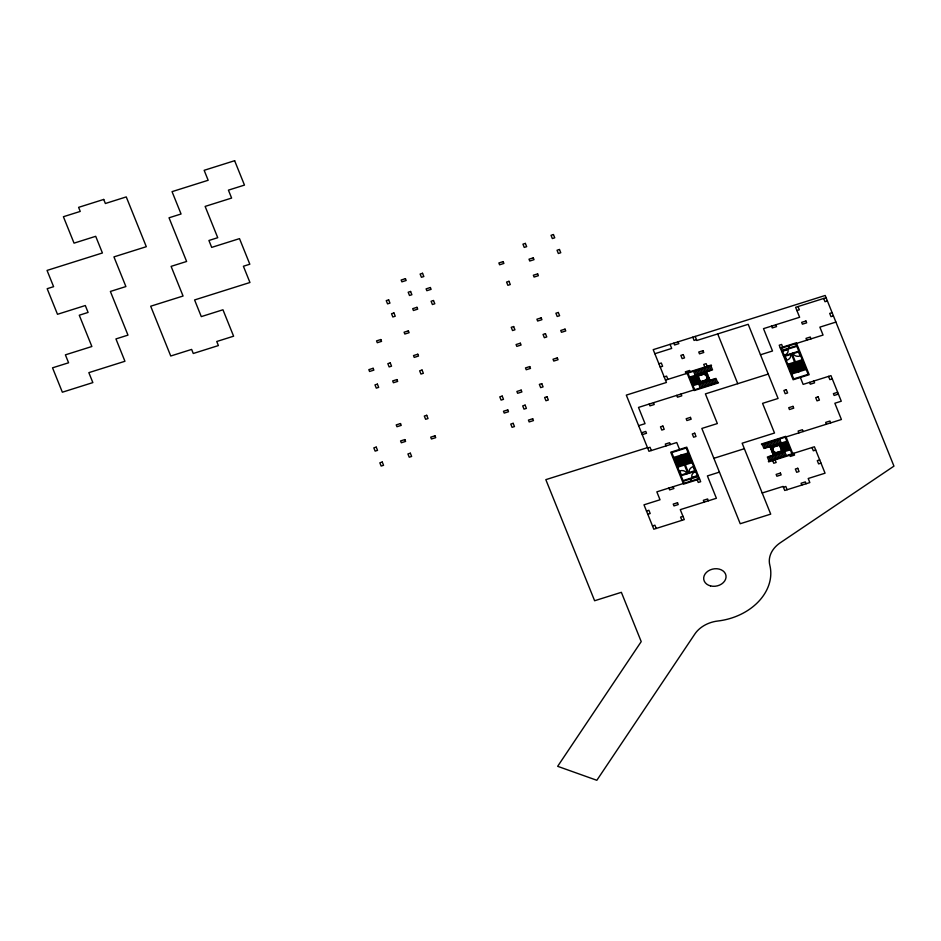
<?xml version="1.0" encoding="UTF-8"?>
<svg xmlns="http://www.w3.org/2000/svg" width="941" height="941" viewBox="0 0 941 941"><rect width="100%" height="100%" fill="white"/><g stroke="black" fill="none" stroke-linecap="round" stroke-linejoin="round"><path stroke-width="1.41" d="M826.092 297.709L795.604 307.307L799.615 317.27L763.504 328.644L772.514 350.993L760.469 354.781M696.493 339.689L694.082 340.442L692.776 337.196M654.854 353.722L671.698 348.417L670.063 344.347M796.909 310.565L799.321 309.801L798.015 306.554M827.41 300.955L824.998 301.708L823.693 298.462M658.9 363.779L661.311 363.014L662.617 366.272L660.206 367.025M832.115 312.635L829.703 313.4L831.009 316.647L833.42 315.894M835.914 322.081L819.87 327.139L823.057 335.067L796.58 343.406M664.181 376.882L666.593 376.129L667.898 379.376M665.487 380.129L711.49 365.637L711.255 365.026L686.906 372.695L694.117 390.574L718.453 382.905L718.206 382.305L694.67 389.715L687.953 373.059M780.289 347.852L796.333 342.795L809.189 374.694L793.134 379.752L779.219 345.218L781.63 344.453L782.936 347.711M689.6 377.118L712.549 369.884L710.902 365.826M780.536 348.464L788.158 346.065L788.97 348.099L782.159 350.24L781.336 348.217M690.082 378.341L695.705 376.565M705.127 373.612L697.834 375.918L700.28 381.975L707.573 379.682M705.338 373.553L707.785 379.611M690.576 379.552L696.199 377.788M706.926 374.636L707.62 374.412M781.759 351.511L787.911 349.57A5.634 4.352 -10.8 0 1 784.206 355.322L783.394 355.58M691.07 380.776L696.681 379.011M691.564 381.999L697.175 380.223M708.232 377.882L708.926 377.67M692.047 383.21L697.669 381.446M692.541 384.434L698.163 382.658M693.035 385.657L715.983 378.423L717.618 382.481M693.87 389.974L638.504 407.418L645.044 423.662L638.633 425.685M787.805 364.261L794.627 362.109M795.427 361.862L802.25 359.709M788.299 365.484L795.11 363.332M795.921 363.085L802.732 360.932M788.781 366.696L795.604 364.555M796.404 364.296L803.226 362.156M768.244 374.083L705.397 393.891L717.348 423.556L701.833 428.449L740.226 523.737L770.714 514.127L742.143 443.223L774.514 433.025L762.563 403.36L778.078 398.466L748.201 324.304L696.822 340.501L695.187 336.431M789.276 367.919L796.098 365.767M796.898 365.52L803.72 363.367M789.77 369.143L796.592 366.99M797.392 366.743L804.214 364.59M790.264 370.354L797.074 368.213M797.886 367.955L804.696 365.802M790.746 371.577L797.568 369.425M798.368 369.178L805.19 367.025M791.24 372.801L798.062 370.648M798.862 370.389L805.684 368.249M791.734 374.012L806.178 369.46M641.491 432.801L645.773 431.449L646.514 433.283L642.232 434.624M832.267 378.87L829.868 379.635L828.55 376.376M647.467 447.634L545.827 479.651L594.618 600.746L621.366 592.324L641.221 641.609L557.66 766.315L596.841 780.289L694.834 634.034A28.171 21.737 -10.8 0 1 717.842 621.013A56.342 43.474 -10.8 0 0 769.797 565.094A28.171 21.737 -10.8 0 1 780.277 542.769L893.95 466.136L825.198 295.474L653.207 349.652L666.428 382.469L626.306 395.114L648.949 451.292L676.755 442.529L679.543 449.433M647.631 448.034L650.043 447.281L651.348 450.527M837.666 392.279L833.397 393.632L834.126 395.455L838.407 394.114M673.732 457.444L688.177 452.892M674.215 458.667L681.037 456.514M681.849 456.267L688.659 454.115M674.709 459.89L681.531 457.738M682.331 457.479L689.153 455.338M675.203 461.102L682.025 458.961M682.825 458.702L689.647 456.55M675.697 462.325L682.519 460.173M683.319 459.926L690.141 457.773M676.179 463.537L683.001 461.396M683.813 461.137L690.623 458.996M676.673 464.76L683.495 462.607M684.295 462.36L691.117 460.208M677.167 465.983L683.989 463.831M684.789 463.584L691.611 461.431M677.661 467.195L684.483 465.054M685.283 464.795L692.106 462.654M713.866 458.314L744.355 448.704M786.041 436.942L841.407 419.498L834.855 403.242L841.278 401.219L830.962 375.624L803.143 384.387L800.356 377.482M786.876 441.258L763.927 448.492L762.281 444.423M772.114 447.304L774.561 453.362M772.338 447.234L779.63 444.94L782.065 450.998L774.772 453.291M781.748 444.246L787.358 442.482M696.505 471.335L695.705 471.594A5.634 4.352 -10.8 0 0 691.988 477.334L698.14 475.405M782.242 445.469L787.852 443.693M770.973 449.245L771.679 449.022M782.724 446.693L788.346 444.917M783.218 447.904L788.84 446.14M772.29 452.492L772.984 452.28M783.712 449.128L789.323 447.351M784.206 450.339L789.817 448.575M683.319 483.498L656.842 491.849L660.029 499.765L643.985 504.823L653.807 529.207L684.295 519.597L680.284 509.646L716.395 498.271L707.397 475.923L719.43 472.123M699.375 478.451L691.753 480.851L690.929 478.816L697.752 476.664L698.563 478.698M790.311 449.798L767.362 457.02L768.997 461.09M699.61 479.051L683.566 484.109L670.721 452.209L686.765 447.163L700.68 481.698L698.269 482.451L696.963 479.204M815.718 450.033L813.318 450.786L812.001 447.54M646.479 511.022L648.89 510.269L650.196 513.515L647.796 514.28M819.693 459.878L817.282 460.643L818.599 463.889L820.999 463.137M652.501 525.96L654.901 525.196L656.218 528.454M682.99 516.35L680.578 517.103L681.896 520.361M762.198 492.99L783.088 486.415L784.723 490.473L809.836 482.568L808.201 478.499L825.057 473.194L814.412 446.775L768.409 461.278L768.656 461.878L792.992 454.209L785.794 436.33L761.457 443.999L761.692 444.611L785.229 437.2L791.946 453.856M783.406 487.226L785.817 486.473L787.123 489.72M811.024 338.854L810.283 337.031L806.014 338.372L806.743 340.207M813.847 381.011L814.577 382.846L810.295 384.199L809.566 382.364M830.703 422.874L829.962 421.039L825.692 422.391L826.421 424.215M798.274 351.346L800.156 356.016A5.634 4.352 -10.8 0 1 793.169 353.64L792.922 353.028M799.356 371.613L792.228 353.934L799.05 351.793L808.143 374.342L793.698 378.894L784.606 356.345L791.428 354.192L798.556 371.871M790.252 353.875L790.499 354.486A5.634 4.352 -10.8 0 1 786.782 360.238L784.9 355.557M775.807 324.763L776.548 326.598L772.267 327.939L771.526 326.115M803.155 431.554L802.414 429.719L798.133 431.072L798.874 432.895M793.816 453.268L794.557 455.091L790.275 456.444L789.534 454.621M806.096 483.745L805.355 481.91L801.085 483.262L801.814 485.097M779.618 438.965L786.335 455.632M778.172 439.423L779.807 443.482M783.253 452.021L784.888 456.079M776.725 439.882L778.36 443.94M781.806 452.468L783.441 456.538M775.29 440.329L776.925 444.399M780.36 452.927L781.995 456.997M773.843 440.788L775.478 444.846M778.913 453.386L780.548 457.444M772.396 441.247L774.031 445.305M777.466 453.844L779.113 457.902M770.95 441.694L772.585 445.763M776.031 454.291L777.666 458.361M772.643 447.14L772.961 448.469M775.09 453.197L774.372 451.986M772.855 448.516L771.961 446.893L772.632 448.586L773.384 448.339L772.937 447.222L779.477 445.164L781.783 450.904L775.255 452.962L774.796 451.845L774.043 452.08L774.725 453.774L774.255 452.009M769.503 442.152L771.149 446.21M771.491 446.799L774.431 454.103M774.584 454.75L776.219 458.808M769.914 446.599L773.349 455.138M768.068 442.611L769.703 446.669M773.137 455.209L776.16 462.49L773.749 463.254L772.443 460.008M766.621 443.058L768.256 447.128M771.691 455.656L773.326 459.726M765.174 443.517L766.809 447.575M770.244 456.114L771.891 460.173M763.727 443.976L765.362 448.034M768.809 456.573L770.444 460.631M717.701 333.914L737.756 383.693M709.467 366.284L711.102 370.342M714.537 378.882L716.172 382.94M708.02 366.731L709.655 370.801M713.09 379.329L714.725 383.399M707.456 366.908L706.15 363.661L703.739 364.414L706.762 371.707M706.573 367.19L708.208 371.248M711.643 379.788L713.29 383.846M710.208 380.246L711.843 384.304M706.55 371.777L709.985 380.305M703.68 368.096L705.327 372.165M705.468 372.801L708.42 380.117M708.761 380.693L710.396 384.763M705.644 374.906L705.174 373.142L705.856 374.836L705.103 375.059L704.656 373.953L698.116 376.012L700.433 381.752L706.962 379.682L706.515 378.576L707.267 378.329L707.95 380.023L707.056 378.4M705.527 374.93L704.821 373.718M706.938 378.435L707.256 379.776M702.245 368.554L703.88 372.612M707.314 381.152L708.949 385.21M700.798 369.013L702.433 373.071M705.868 381.611L707.503 385.669M699.351 369.46L700.986 373.53M704.421 382.058L706.068 386.128M697.904 369.919L699.539 373.989M702.986 382.517L704.621 386.575M696.458 370.378L698.104 374.436M701.539 382.975L703.174 387.033M695.023 370.825L696.658 374.894M700.092 383.422L701.727 387.492M693.576 371.283L700.292 387.951M678.085 341.818L678.826 343.653L674.544 344.994L673.803 343.171M690.365 372.295L689.624 370.472L685.354 371.813L686.083 373.648M681.025 394.008L681.766 395.843L677.485 397.196L676.744 395.361M708.373 500.8L707.632 498.965L703.362 500.318L704.091 502.141M694.999 471.347L693.117 466.677A5.634 4.352 -10.8 0 0 689.412 472.429L689.659 473.041M681.355 455.044L688.471 472.723L695.293 470.571L686.212 448.022L671.768 452.574L680.849 475.123L687.671 472.97L680.555 455.303M686.977 473.876L686.73 473.264A5.634 4.352 -10.8 0 0 679.743 470.888L681.625 475.57M653.477 402.689L654.218 404.524L649.937 405.865L649.196 404.042M670.345 444.552L669.604 442.717L665.322 444.07L666.063 445.893M673.156 486.709L673.897 488.532L669.616 489.885L668.875 488.05M103.733 199.433L78.609 207.349L80.244 211.419L63.4 216.724L74.045 243.143L95.7 236.309L102.416 252.976L47.05 270.42L53.602 286.676L47.179 288.699L57.495 314.294L85.313 305.531L88.089 312.436L79.267 315.223L91.865 346.511L65.388 354.851L68.587 362.779L52.531 367.825L62.353 392.209L92.853 382.599L88.842 372.648L124.941 361.273L115.943 338.925L127.976 335.125L110.379 291.451L125.894 286.558L113.943 256.893L146.302 246.695L126.259 196.916L105.368 203.503L103.733 199.433M234.638 160.711L204.15 170.309L208.161 180.272L172.05 191.646L181.06 213.995L169.027 217.794L186.624 261.469L171.109 266.362L183.06 296.027L150.689 306.225L170.744 356.004L191.635 349.417L193.27 353.487L218.394 345.57L216.748 341.501L233.603 336.196L222.958 309.777L201.292 316.611L194.587 299.944L249.953 282.5L243.401 266.244L249.824 264.221L239.508 238.626L211.69 247.389L208.914 240.484L217.736 237.697L205.126 206.408L231.615 198.069L228.416 190.141L244.472 185.095L234.638 160.711M405.43 278.665L401.148 280.018L401.889 281.841L406.171 280.489L405.43 278.665M422.533 273.278L420.121 274.043L421.427 277.289L423.838 276.525L422.533 273.278M525.36 243.401L522.949 244.154L524.255 247.412L526.666 246.648L525.36 243.401M553.437 234.544L551.038 235.309L552.343 238.555L554.755 237.802L553.437 234.544M503.153 261.61L498.871 262.962L499.612 264.786L503.894 263.445L503.153 261.61M410.594 291.463L408.182 292.228L409.488 295.474L411.899 294.721L410.594 291.463M388.657 299.861L386.245 300.626L387.563 303.872L389.962 303.12L388.657 299.861M430.378 287.523L426.097 288.875L426.838 290.698L431.107 289.346L430.378 287.523M559.46 249.483L557.048 250.247L558.354 253.494L560.765 252.729L559.46 249.483M533.288 257.846L529.007 259.187L529.748 261.022L534.018 259.669L533.288 257.846M393.938 312.965L391.527 313.729L392.832 316.976L395.244 316.223L393.938 312.965M433.495 300.508L431.096 301.261L432.401 304.519L434.813 303.755L433.495 300.508M416.969 307.319L412.699 308.66L413.428 310.495L417.71 309.142L416.969 307.319M508.975 281.3L506.576 282.065L507.881 285.311L510.293 284.547L508.975 281.3M537.64 273.878L533.359 275.219L534.088 277.054L538.37 275.701L537.64 273.878M380.823 339.536L376.541 340.889L377.282 342.712L381.564 341.371L380.823 339.536M408.37 330.856L404.101 332.208L404.83 334.031L409.112 332.691L408.37 330.856M373.118 368.296L368.837 369.648L369.578 371.472L373.859 370.131L373.118 368.296M390.233 362.908L387.833 363.661L389.139 366.919L391.55 366.155L390.233 362.908M417.792 354.228L413.511 355.569L414.24 357.404L418.522 356.051L417.792 354.228M513.645 326.539L511.234 327.303L512.539 330.55L514.95 329.797L513.645 326.539M541.193 317.858L536.911 319.211L537.64 321.034L541.922 319.693L541.193 317.858M558.307 312.471L555.896 313.224L557.213 316.482L559.613 315.717L558.307 312.471M377.388 384.128L374.977 384.881L376.294 388.139L378.694 387.374L377.388 384.128M422.05 370.048L419.651 370.813L420.956 374.059L423.368 373.306L422.05 370.048M396.949 379.564L392.668 380.917L393.409 382.74L397.69 381.399L396.949 379.564M545.451 333.69L543.051 334.443L544.357 337.701L546.768 336.937L545.451 333.69M520.349 343.206L516.068 344.547L516.809 346.382L521.091 345.029L520.349 343.206M565.023 329.127L560.742 330.479L561.471 332.302L565.753 330.961L565.023 329.127M529.759 366.567L525.49 367.919L526.219 369.742L530.501 368.401L529.759 366.567M557.319 357.886L553.037 359.239L553.767 361.062L558.048 359.721L557.319 357.886M400.501 423.556L396.22 424.897L396.961 426.732L401.242 425.379L400.501 423.556M426.72 415.299L424.309 416.051L425.614 419.298L428.026 418.545L426.72 415.299M502.2 396.09L499.789 396.843L501.094 400.101L503.506 399.337L502.2 396.09M521.161 390.115L516.88 391.456L517.621 393.291L521.902 391.938L521.161 390.115M541.757 383.622L539.358 384.387L540.663 387.633L543.075 386.88L541.757 383.622M376.235 447.116L373.824 447.869L375.141 451.115L377.541 450.363L376.235 447.116M404.853 439.588L400.572 440.929L401.313 442.764L405.595 441.411L404.853 439.588M547.039 396.726L544.627 397.49L545.945 400.737L548.344 399.984L547.039 396.726M507.764 409.9L503.482 411.252L504.223 413.087L508.505 411.735L507.764 409.9M683.248 354.616L680.837 355.38L682.143 358.627L684.554 357.874L683.248 354.616M525.102 405.124L522.702 405.889L524.008 409.135L526.407 408.382L525.102 405.124M703.033 350.675L698.751 352.028L699.492 353.851L703.762 352.499L703.033 350.675M434.977 435.812L430.707 437.165L431.437 438.988L435.718 437.647L434.977 435.812M805.943 320.999L801.661 322.351L802.402 324.175L806.672 322.822L805.943 320.999M382.258 462.043L379.846 462.807L381.152 466.054L383.563 465.301L382.258 462.043M410.335 453.197L407.924 453.95L409.241 457.208L411.64 456.444L410.335 453.197M513.163 423.321L510.763 424.073L512.069 427.32L514.468 426.567L513.163 423.321M532.7 418.757L528.43 420.109L529.16 421.933L533.441 420.592L532.7 418.757M795.78 343.665L788.958 345.806L789.781 347.841L796.604 345.688L795.78 343.665M706.103 372.601L696.258 375.706L699.21 383.022L709.043 379.917L706.103 372.601M705.926 372.907L706.573 374.53L705.926 372.907M796.839 346.3L782.406 350.852L784.371 355.733L798.803 351.181L796.839 346.3M698.046 377.517L697.399 377.717L698.657 380.823L699.292 380.611L698.046 377.517M708.044 378.164L708.691 379.788L708.044 378.164M662.887 426.061L660.488 426.814L661.794 430.072L664.205 429.308L662.887 426.061M690.447 417.381L686.165 418.721L686.895 420.556L691.176 419.204L690.447 417.381M786.288 389.692L783.888 390.456L785.194 393.703L787.605 392.95L786.288 389.692M694.705 433.201L692.305 433.966L693.611 437.212L696.022 436.459L694.705 433.201M818.105 396.843L815.706 397.608L817.011 400.854L819.423 400.09L818.105 396.843M793.004 406.359L788.723 407.7L789.464 409.535L793.745 408.182L793.004 406.359M780.701 443.893L770.855 446.999L773.796 454.303L783.641 451.21L780.701 443.893M771.42 447.057L772.079 448.681L771.42 447.057M695.54 471.182L681.096 475.734L683.06 480.604L697.504 476.064L695.54 471.182M781.253 446.093L780.607 446.293L781.853 449.398L782.5 449.186L781.253 446.093M773.537 452.315L774.196 453.938L773.537 452.315M690.129 479.075L683.307 481.216L684.119 483.251L690.941 481.098L690.129 479.075M677.508 502.741L673.227 504.082L673.968 505.917L678.238 504.564L677.508 502.741M780.418 473.064L776.137 474.405L776.878 476.24L781.148 474.887L780.418 473.064M797.756 468.277L795.345 469.041L796.662 472.288L799.062 471.535L797.756 468.277M710.537 585.914A11.268 8.692 -10.8 0 0 725.97 575.574A11.268 8.692 -10.8 0 0 708.102 571.046A11.268 8.692 -10.8 0 0 710.537 585.914"/></g></svg>
